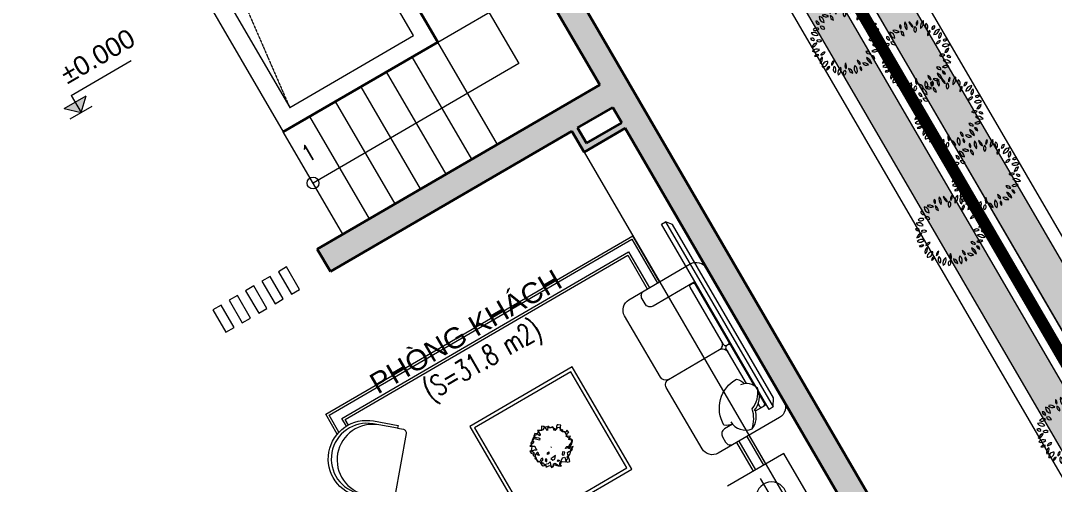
# Model space of a CAD drawing. Header units: millimetres. Extents: x 403824132 to 733479728, y 1974822364 to 2151530530.
# Drawn here: x 568718913 to 568727672, y 2063090121 to 2063094052 of the extents above; entities that cross this region are included whole.
import ezdxf
from ezdxf.enums import TextEntityAlignment as Align

# ---------------------------------------------------------------- set-up
doc = ezdxf.new("R2010")
doc.units = ezdxf.units.MM
for name, pattern in [('CENTER', [3, 1.5, -0.5, 0.5, -0.5]), ('DASHED2', [0.375, 0.25, -0.125]), ('HIDDEN', [0.75, 0.5, -0.25])]:
    doc.linetypes.add(name, pattern=pattern)
for name, color, linetype, lineweight in [('A-DIM', 251, 'Continuous', 15), ('A-HATCH', 251, 'Continuous', 5), ('A-KY HIEU', 34, 'Continuous', 20), ('A-TEXT', 7, 'Continuous', 18), ('A-TUONG', 255, 'Continuous', 35), ('E- CHU THICH', 162, 'Continuous', 13), ('E- RANH GIOI', 1, 'CENTER', 13), ('E- THAY', 9, 'Continuous', 20), ('E-Khuat', 251, 'DASHED2', 13), ('E-Manh', 251, 'Continuous', 13), ('E-NoiThat', 32, 'Continuous', 9), ('i_Cay', 114, 'Continuous', 13), ('i_Hatch', 250, 'Continuous', 13), ('i_ThietBi', 32, 'Continuous', 13), ('LD-KHUAT', 33, 'HIDDEN', 9), ('LD-THAY', 9, 'Continuous', 13)]:
    doc.layers.add(name, color=color, linetype=linetype, lineweight=lineweight)
doc.layers.add('ChiaLo', color=128, linetype='CENTER')
doc.layers.add('loKBT', color=42, linetype='Continuous')
doc.styles.add('A1-arial', font='arial.ttf')
doc.styles.add('AA - Arial - Regular', font='arial.ttf', dxfattribs={"height": 250})
doc.styles.add('Dim roman', font='romans.shx', dxfattribs={"width": 0.7})

# ---------------------------------------------------------------- blocks, each defined once
blk = doc.blocks.new('tv')
at = {"layer": 'i_ThietBi'}
for points in [[(-124298533.7, 101887768.1), (-124300227.4, 101887768.1), (-124300277.4, 101887728.1), (-124298468.4, 101887728.1)], [(-124298468.4, 101887688.1), (-124300277.4, 101887688.1), (-124300277.4, 101887728.1), (-124298468.4, 101887728.1)]]:
    blk.add_lwpolyline(points, close=True, dxfattribs=at)
blk = doc.blocks.new('cotxaytho')
at = {"layer": 'A-KY HIEU'}
h = blk.add_hatch(color=256, dxfattribs=at)
h.paths.add_polyline_path([(200, 188), (0, 188), (0, 0)])
h.paths.add_polyline_path([(0, 188), (-200, 188), (0, 0)])
for p, q in [((-200, 188), (0, 0)), ((-200, 188), (200, 188)), ((0, 312), (0, 0)), ((0, 312), (1100, 312)), ((0, 0), (200, 188)), ((-200, 0), (200, 0))]:
    blk.add_line(p, q, dxfattribs=at)
at = {"color": 6, "style": 'A1-arial'}
blk.add_attdef('-0.050', (35, 402), '', height=250, dxfattribs=at)
blk = doc.blocks.new('sf2')
at = {"layer": 'E-NoiThat'}
for p, q in [((-123893331.8, 101810474), (-123893331.8, 101809924)), ((-123893331.8, 101809924), (-123893881.8, 101809924)), ((-123893628.9, 101809644), (-123893628.9, 101809924)), ((-123893608.9, 101809644), (-123893608.9, 101809924)), ((-123893528.9, 101809644), (-123893528.9, 101809924)), ((-123893508.9, 101809644), (-123893508.9, 101809924)), ((-123895508.9, 101808394), (-123895508.9, 101809394)), ((-123895508.9, 101809394), (-123894508.9, 101809394)), ((-123894508.9, 101809394), (-123894508.9, 101808394)), ((-123895478.9, 101808424), (-123895478.9, 101809364)), ((-123895478.9, 101809364), (-123894538.9, 101809364)), ((-123894538.9, 101809364), (-123894538.9, 101808424)), ((-123895124.1, 101809011.6), (-123895119.2, 101809016.2)), ((-123895119.2, 101809016.2), (-123895106.2, 101809017.3)), ((-123895106.2, 101809017.3), (-123895094.8, 101809018.5)), ((-123895094.8, 101809018.5), (-123895085, 101809028.8)), ((-123895086.6, 101809041.5), (-123895068.7, 101809042.7)), ((-123895085, 101809027.7), (-123895086.6, 101809041.5)), ((-123895085, 101809028.8), (-123895080.1, 101809032.3)), ((-123895080.1, 101809011.6), (-123895085, 101809027.7)), ((-123895080.1, 101809032.3), (-123895063.8, 101809036.9)), ((-123895068.7, 101809042.7), (-123895057.3, 101809021.9)), ((-123895063.8, 101809036.9), (-123895054.1, 101809032.3)), ((-123895057.3, 101809021.9), (-123895041.1, 101809024.2)), ((-123895054.1, 101809032.3), (-123895041.1, 101809048.4)), ((-123895041.1, 101809048.4), (-123895023.1, 101809056.5)), ((-123895041.1, 101809024.2), (-123895032.9, 101809042.7)), ((-123895036.2, 101809048.4), (-123895031.3, 101809058.8)), ((-123895032.9, 101809042.7), (-123895036.2, 101809048.4)), ((-123895031.3, 101809058.8), (-123895018.3, 101809066.9)), ((-123895023.1, 101809056.5), (-123895011.7, 101809056.5)), ((-123895018.3, 101809066.9), (-123895006.9, 101809070.3)), ((-123895014.1, 101809024.4), (-123895016.6, 101809017.1)), ((-123895016.6, 101809017.1), (-123895006.4, 101809013.5)), ((-123894998.8, 101809024.4), (-123895014.1, 101809024.4)), ((-123895011.7, 101809056.5), (-123894992.2, 101809043.8)), ((-123895006.9, 101809070.3), (-123895010.1, 101809048.4)), ((-123895010.1, 101809048.4), (-123895008.5, 101809043.8)), ((-123895008.5, 101809043.8), (-123894993.8, 101809035.8)), ((-123895006.4, 101809013.5), (-123894998.8, 101809024.4)), ((-123894993.8, 101809035.8), (-123894966.2, 101809017.3)), ((-123894992.2, 101809043.8), (-123894982.4, 101809042.7)), ((-123894982.4, 101809042.7), (-123894958, 101809060)), ((-123894966.2, 101809017.3), (-123894946.6, 101809021.9)), ((-123894958, 101809060), (-123894951.5, 101809055.3)), ((-123894953.1, 101809053), (-123894949.9, 101809068)), ((-123894946.6, 101809021.9), (-123894953.1, 101809053)), ((-123894951.5, 101809055.3), (-123894941.8, 101809049.6)), ((-123894949.9, 101809068), (-123894928.7, 101809076.1)), ((-123894941.8, 101809049.6), (-123894930.4, 101809045)), ((-123894930.4, 101809045), (-123894928.7, 101809032.3)), ((-123894928.7, 101809076.1), (-123894923.8, 101809060)), ((-123894928.7, 101809032.3), (-123894928.7, 101809030)), ((-123894928.7, 101809030), (-123894909.2, 101809027.7)), ((-123894923.8, 101809060), (-123894922.2, 101809053)), ((-123894922.2, 101809053), (-123894919, 101809031.1)), ((-123894919, 101809031.1), (-123894907.6, 101808998.9)), ((-123894909.2, 101809027.7), (-123894892.9, 101809020.8)), ((-123894892.9, 101809020.8), (-123894876.6, 101809003.5)), ((-123895166.4, 101808922.8), (-123895163.1, 101808928.6)), ((-123895164.8, 101808934.3), (-123895161.5, 101808943.6)), ((-123895158.3, 101808924), (-123895164.8, 101808934.3)), ((-123895163.1, 101808928.6), (-123895159.9, 101808935.5)), ((-123895161.5, 101808943.6), (-123895143.6, 101808945.9)), ((-123895159.9, 101808935.5), (-123895156.6, 101808940.1)), ((-123895156.6, 101808940.1), (-123895148.5, 101808945.9)), ((-123895148.5, 101808978.1), (-123895142, 101808993.1)), ((-123895143.6, 101808963.1), (-123895148.5, 101808978.1)), ((-123895148.5, 101808958.5), (-123895146.9, 101808960.8)), ((-123895148.5, 101808953.9), (-123895148.5, 101808958.5)), ((-123895148.5, 101808945.9), (-123895148.5, 101808953.9)), ((-123895146.9, 101808977), (-123895127.3, 101808970.1)), ((-123895146.9, 101808960.8), (-123895146.9, 101808977)), ((-123895133.8, 101808952.8), (-123895143.6, 101808963.1)), ((-123895143.6, 101808945.9), (-123895117.6, 101808929.7)), ((-123895142, 101808993.1), (-123895129, 101808997.7)), ((-123895125.7, 101808950.5), (-123895133.8, 101808952.8)), ((-123895129, 101808997.7), (-123895119.2, 101808992)), ((-123895127.3, 101808981.6), (-123895119.2, 101809005.8)), ((-123895127.3, 101808970.1), (-123895127.3, 101808981.6)), ((-123895115.9, 101808944.7), (-123895125.7, 101808950.5)), ((-123895119.2, 101809005.8), (-123895124.1, 101809011.6)), ((-123895119.2, 101808992), (-123895106.2, 101808994.3)), ((-123895117.6, 101808929.7), (-123895115.9, 101808944.7)), ((-123895106.2, 101808994.3), (-123895091.5, 101808998.9)), ((-123895102.6, 101808963.3), (-123895098.1, 101808976.2)), ((-123895092, 101808954.7), (-123895102.6, 101808963.3)), ((-123895098.1, 101808976.2), (-123895096.5, 101808978.4)), ((-123895096.5, 101808978.4), (-123895085.9, 101808960.1)), ((-123895085.9, 101808960.1), (-123895092, 101808954.7)), ((-123895091.5, 101808998.9), (-123895072, 101808993.1)), ((-123895075.2, 101808996.6), (-123895080.1, 101809011.6)), ((-123895072, 101808993.1), (-123895075.2, 101808996.6)), ((-123895047.9, 101808929.9), (-123895061.6, 101808928.9)), ((-123895061.6, 101808928.9), (-123895054, 101808915.9)), ((-123895052.5, 101808973), (-123895044.8, 101808992.4)), ((-123895034.2, 101808975.1), (-123895052.5, 101808973)), ((-123895038.8, 101808915.9), (-123895047.9, 101808929.9)), ((-123895044.8, 101808992.4), (-123895028.1, 101808994.5)), ((-123895006.8, 101808969.7), (-123895034.2, 101808975.1)), ((-123895028.1, 101808994.5), (-123895006.8, 101808969.7)), ((-123894956.7, 101808993.4), (-123894940, 101809002)), ((-123894941.5, 101808973), (-123894956.7, 101808993.4)), ((-123894924.8, 101808985.9), (-123894941.5, 101808973)), ((-123894940, 101809002), (-123894924.8, 101808985.9)), ((-123894907.6, 101808998.9), (-123894892.9, 101808998.9)), ((-123894865.2, 101808975.8), (-123894905.9, 101808962)), ((-123894905.9, 101808962), (-123894897.8, 101808955.1)), ((-123894897.8, 101808955.1), (-123894886.4, 101808952.8)), ((-123894892.9, 101808998.9), (-123894883.1, 101809002.3)), ((-123894886.4, 101808952.8), (-123894871.8, 101808959.7)), ((-123894883.1, 101809002.3), (-123894839.2, 101808980.4)), ((-123894857.1, 101808997.7), (-123894879.9, 101808974.7)), ((-123894879.9, 101808974.7), (-123894865.2, 101808958.5)), ((-123894876.6, 101809003.5), (-123894857.1, 101808997.7)), ((-123894871.8, 101808959.7), (-123894862, 101808965.5)), ((-123894839.2, 101808980.4), (-123894865.2, 101808975.8)), ((-123894865.2, 101808958.5), (-123894850.6, 101808949.3)), ((-123894862, 101808965.5), (-123894837.6, 101808956.2)), ((-123894850.6, 101808949.3), (-123894831.1, 101808941.2)), ((-123894837.6, 101808956.2), (-123894819.7, 101808936.6)), ((-123894831.1, 101808941.2), (-123894824.5, 101808920.5)), ((-123894818, 101808929.7), (-123894826.2, 101808913.6)), ((-123894819.7, 101808936.6), (-123894818, 101808929.7)), ((-123895174.5, 101808849), (-123895164.8, 101808861.7)), ((-123895174.5, 101808829.5), (-123895174.5, 101808849)), ((-123895171.3, 101808904.4), (-123895164.8, 101808914.7)), ((-123895161.5, 101808892.8), (-123895171.3, 101808904.4)), ((-123895169.7, 101808876.7), (-123895158.3, 101808890.5)), ((-123895159.9, 101808866.3), (-123895169.7, 101808876.7)), ((-123895161.5, 101808909), (-123895166.4, 101808922.8)), ((-123895164.8, 101808914.7), (-123895158.3, 101808924)), ((-123895164.8, 101808861.7), (-123895148.5, 101808870.9)), ((-123895163.1, 101808830.6), (-123895151.7, 101808856)), ((-123895158.3, 101808899.8), (-123895161.5, 101808909)), ((-123895150.1, 101808876.7), (-123895161.5, 101808892.8)), ((-123895151.7, 101808856), (-123895159.9, 101808866.3)), ((-123895158.3, 101808890.5), (-123895158.3, 101808899.8)), ((-123895148.5, 101808870.9), (-123895150.1, 101808876.7)), ((-123895124.1, 101808851.4), (-123895140.4, 101808839.8)), ((-123895132.2, 101808895.1), (-123895135.5, 101808890.5)), ((-123895135.5, 101808890.5), (-123895135.5, 101808877.9)), ((-123895135.5, 101808877.9), (-123895127.3, 101808868.6)), ((-123895127.3, 101808900.9), (-123895132.2, 101808895.1)), ((-123895122.8, 101808890.1), (-123895127.3, 101808900.9)), ((-123895127.3, 101808868.6), (-123895120.8, 101808870.9)), ((-123895122.8, 101808890.1), (-123895125.7, 101808885.9)), ((-123895120.8, 101808870.9), (-123895125.7, 101808885.9)), ((-123895119.2, 101808842.1), (-123895124.1, 101808851.4)), ((-123895122.4, 101808830.6), (-123895119.2, 101808842.1)), ((-123895054, 101808915.9), (-123895038.8, 101808915.9)), ((-123895001.7, 101808891.3), (-123895003.1, 101808891.3)), ((-123895001.7, 101808891.3), (-123895001.7, 101808892.7)), ((-123895001.7, 101808891.3), (-123895001.7, 101808890)), ((-123895001.7, 101808891.3), (-123895000.3, 101808891.3)), ((-123894839.2, 101808843.3), (-123894852.2, 101808827.1)), ((-123894816.4, 101808892.8), (-123894849, 101808875.6)), ((-123894849, 101808875.6), (-123894822.9, 101808854.8)), ((-123894826.2, 101808913.6), (-123894844.1, 101808912.4)), ((-123894844.1, 101808912.4), (-123894835.9, 101808904.4)), ((-123894839.2, 101808889.4), (-123894840.8, 101808868.6)), ((-123894840.8, 101808868.6), (-123894837.6, 101808838.7)), ((-123894834.3, 101808905.5), (-123894839.2, 101808889.4)), ((-123894831.1, 101808839.8), (-123894839.2, 101808843.3)), ((-123894835.9, 101808904.4), (-123894816.4, 101808892.8)), ((-123894824.5, 101808920.5), (-123894834.3, 101808905.5)), ((-123894822.9, 101808854.8), (-123894813.1, 101808859.4)), ((-123894813.1, 101808859.4), (-123894814.8, 101808841)), ((-123894814.8, 101808841), (-123894814.8, 101808834.1)), ((-123895146.9, 101808839.8), (-123895174.5, 101808829.5)), ((-123895153.4, 101808819.1), (-123895163.1, 101808830.6)), ((-123895155, 101808791.4), (-123895143.6, 101808800.6)), ((-123895119.2, 101808784.5), (-123895155, 101808791.4)), ((-123895140.4, 101808802.9), (-123895153.4, 101808819.1)), ((-123895140.4, 101808839.8), (-123895146.9, 101808839.8)), ((-123895143.6, 101808800.6), (-123895127.3, 101808809.9)), ((-123895137.1, 101808786.8), (-123895140.4, 101808802.9)), ((-123895133.8, 101808775.3), (-123895137.1, 101808786.8)), ((-123895101.3, 101808759.1), (-123895133.8, 101808775.3)), ((-123895127.3, 101808809.9), (-123895117.6, 101808815.6)), ((-123895117.6, 101808815.6), (-123895122.4, 101808830.6)), ((-123895106.2, 101808776.4), (-123895119.2, 101808784.5)), ((-123895114.3, 101808761.5), (-123895106.2, 101808776.4)), ((-123895096.4, 101808746.5), (-123895114.3, 101808761.5)), ((-123895093.1, 101808748.8), (-123895101.3, 101808759.1)), ((-123895085, 101808756.8), (-123895096.4, 101808746.5)), ((-123895083.4, 101808766.1), (-123895085, 101808756.8)), ((-123895057.3, 101808790.3), (-123895083.4, 101808766.1)), ((-123895081.7, 101808737.3), (-123895072, 101808756.8)), ((-123895072, 101808756.8), (-123895054.1, 101808769.5)), ((-123895047.6, 101808779.9), (-123895057.3, 101808790.3)), ((-123895054.1, 101808769.5), (-123895047.6, 101808779.9)), ((-123895036.2, 101808760.3), (-123895045.9, 101808745.3)), ((-123895029.7, 101808753.4), (-123895036.2, 101808760.3)), ((-123894959.7, 101808754.5), (-123894966.2, 101808711.9)), ((-123894936.9, 101808723.4), (-123894959.7, 101808754.5)), ((-123894902.7, 101808785.7), (-123894910.8, 101808779.9)), ((-123894910.8, 101808779.9), (-123894907.6, 101808769.5)), ((-123894899.4, 101808775.3), (-123894910.8, 101808753.4)), ((-123894907.6, 101808769.5), (-123894905.9, 101808749.9)), ((-123894886.4, 101808782.2), (-123894902.7, 101808785.7)), ((-123894891.3, 101808781), (-123894899.4, 101808775.3)), ((-123894878.3, 101808775.3), (-123894891.3, 101808781)), ((-123894876.6, 101808761.5), (-123894886.4, 101808782.2)), ((-123894858.7, 101808782.2), (-123894878.3, 101808775.3)), ((-123894865.2, 101808752.2), (-123894876.6, 101808761.5)), ((-123894857.1, 101808758), (-123894865.2, 101808752.2)), ((-123894844.1, 101808815.6), (-123894863.6, 101808808.7)), ((-123894863.6, 101808808.7), (-123894850.6, 101808784.5)), ((-123894855.5, 101808828.3), (-123894860.4, 101808815.6)), ((-123894860.4, 101808815.6), (-123894855.5, 101808805.3)), ((-123894855.5, 101808805.3), (-123894858.7, 101808782.2)), ((-123894839.2, 101808770.7), (-123894857.1, 101808758)), ((-123894837.6, 101808838.7), (-123894855.5, 101808828.3)), ((-123894852.2, 101808827.1), (-123894844.1, 101808815.6)), ((-123894850.6, 101808784.5), (-123894839.2, 101808770.7)), ((-123894814.8, 101808834.1), (-123894831.1, 101808839.8)), ((-123895086.6, 101808743), (-123895093.1, 101808748.8)), ((-123895083.4, 101808738.4), (-123895086.6, 101808743)), ((-123895065.5, 101808737.3), (-123895083.4, 101808738.4)), ((-123895063.8, 101808723.4), (-123895081.7, 101808737.3)), ((-123895054.1, 101808740.7), (-123895065.5, 101808737.3)), ((-123895047.6, 101808734.9), (-123895063.8, 101808723.4)), ((-123895034.5, 101808724.6), (-123895054.1, 101808740.7)), ((-123895045.9, 101808745.3), (-123895047.6, 101808734.9)), ((-123895019.9, 101808717.7), (-123895034.5, 101808724.6)), ((-123895032.9, 101808711.9), (-123895029.7, 101808753.4)), ((-123895024.8, 101808716.5), (-123895032.9, 101808711.9)), ((-123895006.9, 101808725.7), (-123895024.8, 101808716.5)), ((-123895003.6, 101808729.2), (-123895019.9, 101808717.7)), ((-123894997.1, 101808721.1), (-123895006.9, 101808725.7)), ((-123894989, 101808731.5), (-123895003.6, 101808729.2)), ((-123894990.6, 101808707.3), (-123894997.1, 101808721.1)), ((-123894984.1, 101808696.9), (-123894990.6, 101808707.3)), ((-123894974.3, 101808718.8), (-123894989, 101808731.5)), ((-123894974.3, 101808705), (-123894984.1, 101808696.9)), ((-123894951.5, 101808723.4), (-123894974.3, 101808718.8)), ((-123894966.2, 101808711.9), (-123894974.3, 101808705)), ((-123894941.8, 101808738.4), (-123894951.5, 101808723.4)), ((-123894933.6, 101808743), (-123894941.8, 101808738.4)), ((-123894930.4, 101808745.3), (-123894936.9, 101808723.4)), ((-123894932, 101808743), (-123894933.6, 101808743)), ((-123894912.4, 101808747.6), (-123894932, 101808743)), ((-123894922.2, 101808747.6), (-123894930.4, 101808745.3)), ((-123894905.9, 101808749.9), (-123894922.2, 101808747.6)), ((-123894910.8, 101808753.4), (-123894912.4, 101808747.6)), ((-123894538.9, 101808424), (-123895478.9, 101808424)), ((-123894508.9, 101808394), (-123895508.9, 101808394)), ((-123893628.9, 101807814), (-123893628.9, 101808144)), ((-123893608.9, 101807794), (-123893608.9, 101808144)), ((-123893528.9, 101807714), (-123893528.9, 101808144)), ((-123893508.9, 101808144), (-123893508.9, 101807694)), ((-123893508.9, 101807694), (-123893508.9, 101808144)), ((-123896508.9, 101807887.5), (-123896508.9, 101807694)), ((-123896488.9, 101807881), (-123896488.9, 101807714)), ((-123896408.9, 101807868.4), (-123896408.9, 101807794)), ((-123896408.9, 101807794), (-123893608.9, 101807794)), ((-123896388.9, 101807868.3), (-123896388.9, 101807814)), ((-123896388.9, 101807814), (-123893628.9, 101807814)), ((-123896488.9, 101807714), (-123893528.9, 101807714)), ((-123896508.9, 101807694), (-123893508.9, 101807694))]:
    blk.add_line(p, q, dxfattribs=at)
for points in [[(-123893606.8, 101810375.1), (-123893606.8, 101810009.1)], [(-123893357.1, 101809494), (-123893258.9, 101809494), (-123893258.9, 101809388.8)], [(-123893858.9, 101808894), (-123893358.9, 101808894)]]:
    blk.add_lwpolyline(points, dxfattribs=at)
for points in [[(-123893808.9, 101809644, 0.414214), (-123893908.9, 101809544), (-123893908.9, 101808944, 0.414214), (-123893858.9, 101808894, 0.404778), (-123893908.9, 101808844), (-123893908.9, 101808244, 0.414214), (-123893808.9, 101808144), (-123893208.9, 101808144, 0.414214), (-123893108.9, 101808244), (-123893108.9, 101809544, 0.414214), (-123893208.9, 101809644)], [(-123893258.9, 101808314), (-123893258.9, 101808874, 0.414214), (-123893278.9, 101808894), (-123893288.9, 101808894, 0.414214), (-123893308.9, 101808874), (-123893308.9, 101808314, 0.414214), (-123893288.9, 101808294), (-123893278.9, 101808294, 0.414214)], [(-123896432.9, 101808557.8), (-123896449.1, 101808576.8), (-123896609.1, 101808440.8, 1), (-123896188.1, 101807945.6), (-123896028.1, 101808081.6), (-123896044.3, 101808100.6), (-123896006.2, 101808133, 0.414214), (-123896002.8, 101808175.3), (-123896352.5, 101808586.7, 0.414214), (-123896394.8, 101808590.2)]]:
    blk.add_lwpolyline(points, format="xyb", close=True, dxfattribs=at)
for points in [[(-123893581.4, 101809494), (-123893658.9, 101809494, -0.414214), (-123893708.9, 101809544), (-123893708.9, 101809594, -0.414214), (-123893658.9, 101809644)], [(-123893584.4, 101809468.9, -0.356772), (-123893458.4, 101809612.2, -0.249542), (-123893354.5, 101809482.4, 9.61688)], [(-123893458.4, 101809612.2, -0.14773), (-123893372.5, 101809466, -0.213343), (-123893246.4, 101809337.1, -0.178662)], [(-123893581.4, 101809494.1, 0.165541), (-123893647.4, 101809463.2, 0.425989), (-123893361, 101809182.4, 0.121523), (-123893321.5, 101809249, -7.115464)], [(-123893365.6, 101809486.2, -0.306663), (-123893246.4, 101809337.1, -0.30633), (-123893355.3, 101809239.7, 0.872847)], [(-123893308.9, 101809455.8), (-123893308.9, 101809474, -0.414214), (-123893288.9, 101809494), (-123893278.9, 101809494, -0.414214), (-123893258.9, 101809474)], [(-123893258.9, 101809474), (-123893258.9, 101809388.8, -0.414214)], [(-123893258.9, 101809305.6), (-123893258.9, 101808294), (-123893658.9, 101808294, 0.414214), (-123893708.9, 101808244), (-123893708.9, 101808194, 0.414214), (-123893658.9, 101808144)], [(-123893258.9, 101809305.6), (-123893258.9, 101808294), (-123893658.9, 101808294, 0.414214), (-123893708.9, 101808244), (-123893708.9, 101808194, 0.414214), (-123893658.9, 101808144)], [(-123893258.9, 101809305.6), (-123893258.9, 101808914, -0.414214), (-123893278.9, 101808894), (-123893288.9, 101808894, -0.414214), (-123893308.9, 101808914), (-123893308.9, 101809255.3, -0.414214)], [(-123893358.9, 101808894, 0.414214), (-123893308.9, 101808944, -1)], [(-123893358.9, 101808894, -0.414214), (-123893308.9, 101808844, 1)], [(-123896166.2, 101807997), (-123896204.3, 101807964.6, -1), (-123896592.9, 101808421.8), (-123896554.8, 101808454.2)], [(-123896044.3, 101808100.6), (-123896166.2, 101807997, -1), (-123896554.8, 101808454.2)]]:
    blk.add_lwpolyline(points, format="xyb", dxfattribs=at)
blk.add_circle((-123893606.8, 101810192.1), 128.3, dxfattribs=at)
blk = doc.blocks.new('TANG 1 BT1')
at = {"layer": 'A-HATCH'}
h = blk.add_hatch(color=256, dxfattribs=at)
h.dxf.hatch_style = 1
h.paths.add_polyline_path([(7158834.4, 839216.9), (7158834.4, 837891.9), (7159054.4, 837891.9), (7159054.4, 839436.9), (7153914.4, 839436.9), (7153914.4, 839216.9)])
h.paths.add_polyline_path([(7150554.4, 839436.9), (7150554.3, 838368.7), (7150774.3, 838368.7), (7150774.4, 839216.9), (7151514.4, 839216.9), (7151514.4, 839436.9)])
h.paths.add_polyline_path([(7150774.3, 836568.7), (7150554.3, 836568.7), (7150554.4, 835616.9), (7151104.3, 835616.9), (7151104.3, 835319.5), (7151324.3, 835319.5), (7151324.3, 835616.9), (7152824.3, 835616.9), (7152824.3, 833426.9), (7152714.3, 833426.9), (7152714.3, 833316.9), (7152934.3, 833316.9), (7152934.3, 835726.9), (7150774.4, 835726.9)])
h.paths.add_polyline_path([(7151324.3, 834519.5), (7151104.3, 834519.5), (7151104.3, 832826.9), (7151324.3, 832826.9), (7151324.3, 833316.9), (7151914.3, 833316.9), (7151914.3, 833426.9), (7151324.3, 833426.9)])
h.paths.add_polyline_path([(7158834.4, 835616.9), (7158834.4, 834616.9), (7159054.4, 834616.9), (7159054.4, 835946.9), (7159054.4, 837091.9), (7158834.4, 837091.9), (7158834.4, 836041.9), (7158234.4, 836041.9), (7158234.4, 835726.9), (7156074.4, 835726.9), (7156074.4, 835616.9)])
h.paths.add_polyline_path([(7158834.4, 835726.9), (7158289.4, 835726.9), (7158289.4, 835986.9), (7158834.4, 835986.9)], flags=16)
h.paths.add_polyline_path([(7158434.4, 831596.9), (7158434.4, 831391.9), (7158834.4, 831391.9), (7158834.4, 827616.9), (7158354.3, 827616.9), (7158354.3, 827396.9), (7159054.4, 827396.9), (7159054.4, 832816.9), (7158834.4, 832816.9), (7158834.4, 831816.9), (7156074.4, 831816.9), (7156074.4, 831596.9)])
h.paths.add_polyline_path([(7158834.4, 831596.9), (7158834.4, 831446.9), (7158489.4, 831446.9), (7158489.4, 831596.9)], flags=16)
h.paths.add_polyline_path([(7152934.3, 831706.9), (7152934.3, 831816.9), (7151324.3, 831816.9), (7151324.3, 831926.9), (7151104.3, 831926.9), (7151104.3, 831816.9), (7150554.4, 831816.9), (7150554.4, 830866.9), (7150774.4, 830866.9), (7150774.4, 831706.9)])
h.paths.add_polyline_path([(7150554.4, 828526.9), (7150774.4, 828526.9), (7150774.4, 830066.9), (7150554.4, 830066.9)])
h.paths.add_polyline_path([(7151704.4, 827396.9), (7152404.2, 827396.9), (7152404.2, 827616.9), (7150774.4, 827616.9), (7150774.4, 827726.9), (7150554.4, 827726.9), (7150554.4, 827616.9), (7150554.4, 827396.9), (7151404.4, 827396.9), (7151404.4, 827396.9)])
h.paths.add_polyline_path([(7154604.6, 827616.9), (7154604.6, 827396.9), (7155304.4, 827396.9), (7155304.4, 827396.9), (7155604.4, 827396.9), (7156654.4, 827396.9), (7156654.4, 827616.9)])
h.paths.add_polyline_path([(7150304.3, 831816.9), (7150304.3, 831196.9), (7150554.3, 831196.9), (7150554.3, 831306.9), (7150414.3, 831306.9), (7150414.3, 831706.9), (7150554.3, 831706.9), (7150554.3, 831816.9)])
h.paths.add_polyline_path([(7150304.3, 836228.5), (7150304.3, 835616.9), (7150554.3, 835616.9), (7150554.3, 835726.9), (7150414.3, 835726.9), (7150414.3, 836118.5), (7150554.4, 836118.5), (7150554.4, 836228.5)])
at = {"layer": 'A-TUONG'}
for p, q in [((7157834.4, 833717.9), (7157834.4, 832816.9)), ((7157834.4, 832816.9), (7156324.4, 832816.9)), ((7158834.4, 831816.9), (7158834.4, 832816.9)), ((7159054.4, 827396.9), (7159054.4, 832816.9)), ((7158834.4, 831816.9), (7156074.4, 831816.9)), ((7156074.4, 831816.9), (7156074.4, 831596.9)), ((7156074.4, 831596.9), (7158434.4, 831596.9)), ((7158434.4, 831596.9), (7158434.4, 831391.9)), ((7158489.4, 831596.9), (7158834.4, 831596.9)), ((7158489.4, 831596.9), (7158489.4, 831446.9)), ((7158489.4, 831596.9), (7158834.4, 831596.9)), ((7158834.4, 831446.9), (7158834.4, 831596.9)), ((7158489.4, 831446.9), (7158834.4, 831446.9)), ((7158434.4, 831391.9), (7158834.4, 831391.9)), ((7158834.4, 827616.9), (7158834.4, 831391.9))]:
    blk.add_line(p, q, dxfattribs=at)
at = {"layer": 'E- CHU THICH'}
blk.add_lwpolyline([(7158334.4, 833601.9), (7158334.4, 832316.9), (7156324.4, 832316.9)], dxfattribs=at)
blk.add_circle((7156324.4, 832316.9), 50, dxfattribs=at)
at = {"layer": 'E- THAY'}
for p, q in [((7156324.4, 831816.9), (7156324.4, 832816.9)), ((7156584.4, 831816.9), (7156584.4, 832816.9)), ((7156834.4, 831816.9), (7156834.4, 832816.9)), ((7157084.4, 831816.9), (7157084.4, 832816.9)), ((7157334.4, 831816.9), (7157334.4, 832816.9)), ((7157584.4, 831816.9), (7157584.4, 832816.9)), ((7157834.4, 832816.9), (7158834.4, 832816.9)), ((7157834.4, 831816.9), (7157834.4, 832816.9))]:
    blk.add_line(p, q, dxfattribs=at)
for points in [[(7156324.4, 832816.9), (7157834.4, 832816.9), (7157834.4, 834616.9), (7156324.4, 834616.9)], [(7156474.4, 832966.9), (7157684.4, 832966.9), (7157684.4, 834466.9), (7156474.4, 834466.9)]]:
    blk.add_lwpolyline(points, close=True, dxfattribs=at)
at = {"layer": 'E-Khuat', "ltscale": 2}
blk.add_lwpolyline([(7157684.4, 834466.9), (7156637.7, 834352.3), (7156474.4, 832966.9)], dxfattribs=at)
at = {"layer": 'i_ThietBi', "ltscale": 0.5}
for points in [[(7155054.4, 831816.9), (7155054.4, 831596.9), (7155134.4, 831596.9), (7155134.4, 831816.9)], [(7155214.4, 831816.9), (7155214.4, 831596.9), (7155294.4, 831596.9), (7155294.4, 831816.9)], [(7155374.4, 831816.9), (7155374.4, 831596.9), (7155454.4, 831596.9), (7155454.4, 831816.9)], [(7155534.4, 831816.9), (7155534.4, 831596.9), (7155614.4, 831596.9), (7155614.4, 831816.9)], [(7155694.4, 831816.9), (7155694.4, 831596.9), (7155774.4, 831596.9), (7155774.4, 831816.9)]]:
    blk.add_lwpolyline(points, close=True, dxfattribs=at)
at = {"layer": 'i_ThietBi'}
blk.add_lwpolyline([(7158834.4, 831391.9), (7158434.4, 831391.9), (7158434.3, 827616.9), (7158834.3, 827616.9)], close=True, dxfattribs=at)
at = {"layer": 'A-KY HIEU'}
ref = blk.add_blockref('cotxaytho', (7154931.4, 833817.4), dxfattribs=dict(at, xscale=0.5333333333255724, yscale=0.5333333333255724, zscale=0.5333333333255724))
ref.add_attrib('-0.050', '%%p0.000', dxfattribs={"layer": 'A-TEXT', "color": 6, "height": 160, "style": 'A1-arial'}).set_placement((7154950, 834031.6), align=Align.BOTTOM_LEFT)
at = {"layer": 'E- THAY', "xscale": -1, "rotation": 180}
blk.add_blockref('sf2', (131051943.3, 102638267.9), dxfattribs=at)
at = {"layer": 'LD-KHUAT', "rotation": 270}
blk.add_blockref('tv', (-94728996.2, -123469741), dxfattribs=at)
at = {"layer": 'A-TEXT', "style": 'Dim roman', "width": 0.7}
for s, height, p in [('1', 140, (7156419.5, 832556.9)), ('(S=31.8 m2)', 175, (7156807.5, 830311.4))]:
    blk.add_text(s, height=height, dxfattribs=at).set_placement(p, align=Align.MIDDLE_CENTER)
at = {"layer": 'A-TEXT', "style": 'AA - Arial - Regular'}
blk.add_text('PHÒNG KHÁCH', height=175, dxfattribs=at).set_placement((7156807.5, 830584.7), align=Align.MIDDLE_CENTER)
blk = doc.blocks.new('mb-cay40')
at = {"color": 0, "linetype": 'ByBlock'}
for centre, radius, start, end in [((-427, 694), 54.1, 146.8151, 244.0193), ((-496, 675), 54.1, 326.8151, 64.0193), ((-300, 710), 100, 149.4737, 231.7586), ((-448, 683), 100, 329.4737, 51.7586), ((-231, 779), 98.1, 192.306, 259.6849), ((-344, 662), 98.1, 12.306, 79.6849), ((-136, 737), 62.9, 125.4093, 202.7101), ((-231, 764), 62.9, 305.4093, 22.7101), ((16, 684), 137, 133.8117, 194.3077), ((-211, 749), 137, 313.8117, 14.3077), ((113, 711), 137, 163.4642, 212.7906), ((-134, 676), 137, 343.4642, 32.7906), ((-542, 597), 98.1, 183.3189, 263.1904), ((-651, 494), 98.1, 3.3189, 83.1904), ((-554, 556), 69.9, 25.4537, 116.6852), ((-522, 648), 69.9, 205.4537, 296.6852), ((-390, 597), 66.9, 168.8066, 257.6391), ((-470, 545), 66.9, 348.8066, 77.6391), ((-148, 638), 79.7, 145.5248, 220.8327), ((-273, 631), 79.7, 325.5248, 40.8327), ((49, 562), 68.8, 103.8914, 198.9039), ((-33, 607), 68.8, 283.8914, 18.9039), ((138, 616), 80.6, 104.1004, 168.465), ((40, 710), 80.6, 284.1004, 348.465), ((230, 506), 141, 100.3005, 160.4476), ((72, 692), 141, 280.3005, 340.4476), ((260, 521), 76.9, 122.5817, 207.18), ((150, 551), 76.9, 302.5817, 27.18), ((-680, 301), 102, 69.7201, 135.6489), ((-718, 468), 102, 249.7201, 315.6489), ((-654, 503), 44.2, 163.4933, 274.4697), ((-693, 471), 44.2, 343.4933, 94.4697), ((-620, 357), 75.8, 22.5723, 98.3335), ((-561, 461), 75.8, 202.5723, 278.3335), ((213, 369), 79.6, 86.0282, 161.3698), ((143, 474), 79.6, 266.0282, 341.3698), ((320, 284), 110, 64.7353, 140.5781), ((282, 453), 110, 244.7353, 320.5781), ((300, 426), 53.5, 59.9815, 155.6676), ((278, 494), 53.5, 239.9815, 335.6676), ((-767, 152), 75.6, 44.2576, 108.5927), ((-736, 277), 75.6, 224.2576, 288.5927), ((-743, 226), 96, 30.9482, 110.5784), ((-695, 365), 96, 210.9482, 290.5784), ((-638, 119), 83.9, 60.5095, 129.292), ((-649, 257), 83.9, 240.5095, 309.292), ((243, 141), 78, 58.8748, 131.2135), ((232, 267), 78, 238.8748, 311.2135), ((359, 242), 79.1, 90.2529, 173.5221), ((280, 330), 79.1, 270.2529, 353.5221), ((344, 142), 53.6, 28.1981, 112.1918), ((371, 217), 53.6, 208.1981, 292.1918), ((-787, 176), 111, 280.8762, 345.4479), ((-659, 40), 111, 100.8762, 165.4479), ((-690, -39), 87.4, 54.9745, 151.3792), ((-716, 74), 87.4, 234.9745, 331.3792), ((159, -75), 77.3, 28.8072, 103.9199), ((208, 37), 77.3, 208.8072, 283.9199), ((314, -59), 90.4, 71.3712, 141.7535), ((272, 83), 90.4, 251.3712, 321.7535), ((293, 25), 97.6, 29.1952, 106.7189), ((350, 166), 97.6, 209.1952, 286.7189), ((-675, -123), 70, 71.8192, 140.0818), ((-707, -12), 70, 251.8192, 320.0818), ((-557, -163), 78, 113.4753, 203.456), ((-660, -123), 78, 293.4753, 23.456), ((-617, 21), 75, 267.1724, 337.2365), ((-551, -83), 75, 87.1724, 157.2365), ((-605, -147), 107, 271.6328, 352.0268), ((-496, -269), 107, 91.6328, 172.0268), ((-342, -221), 95.9, 122.8873, 186.7253), ((-489, -152), 95.9, 302.8873, 6.7253), ((-19, -211), 70.3, 353.65, 74.6514), ((70, -151), 70.3, 173.65, 254.6514), ((133, -213), 116, 6.5487, 76.8911), ((275, -87), 116, 186.5487, 256.8911), ((243, -118), 50.7, 359.2557, 87.6287), ((296, -68), 50.7, 179.2557, 267.6287), ((-473, -294), 49.3, 76.5419, 193.4774), ((-509, -257), 49.3, 256.5419, 13.4774), ((-314, -281), 91.1, 159.117, 230.3606), ((-457, -318), 91.1, 339.117, 50.3606), ((-220, -348), 109, 122.117, 201.7275), ((-379, -297), 109, 302.117, 21.7275), ((-170, -364), 62.5, 129.7475, 206.0709), ((-267, -343), 62.5, 309.7475, 26.0709), ((-133, -236), 75.4, 148.7877, 221.5977), ((-253, -247), 75.4, 328.7877, 41.5977), ((-160, -372), 84.6, 5.3196, 80.419), ((-61, -281), 84.6, 185.3196, 260.419), ((100, -278), 148, 165.2071, 218.3217), ((-159, -332), 148, 345.2071, 38.3217), ((110, -276), 64.3, 156.7754, 231.288), ((11, -301), 64.3, 336.7754, 51.288), ((113, -290), 96.7, 38.6962, 106.2415), ((162, -137), 96.7, 218.6962, 286.2415)]:
    blk.add_arc(centre, radius, start, end, dxfattribs=at)
blk = doc.blocks.new('mb-cay34')
for p, q in [((117.7, 535.9), (49.4, 859)), ((136.7, 687.9), (95, 855.2)), ((148.1, 528.3), (174.7, 874.2)), ((246.9, 722.1), (307.7, 851.4)), ((-456.3, 782.7), (-468.4, 774.6)), ((-468.4, 746.2), (-468.4, 774.6)), ((-456.3, 782.7), (-452.2, 778.7)), ((-452.2, 778.7), (-448.2, 778.7)), ((-448.2, 778.7), (-448.2, 774.6)), ((-448.2, 774.6), (-444.1, 774.6)), ((-444.1, 774.6), (-440, 770.6)), ((-440, 770.6), (-436, 770.6)), ((-436, 770.6), (-436, 766.5)), ((-436, 766.5), (-431.9, 762.5)), ((-140.5, 547.3), (-262.1, 817.2)), ((-246.9, 741.1), (-76, 813.4)), ((68.4, 269.9), (-144.3, 813.4)), ((-106.4, 585.3), (-102.6, 817.2)), ((-76, 813.4), (254.5, 836.2)), ((170.9, 395.3), (379.8, 802)), ((254.5, 836.2), (357, 760.1)), ((357, 760.1), (410.2, 786.7)), ((372.2, 547.3), (467.2, 775.3)), ((410.2, 786.7), (626.7, 619.5)), ((-472.5, 721.9), (-472.5, 746.2)), ((-472.5, 746.2), (-468.4, 746.2)), ((-468.4, 721.9), (-472.5, 721.9)), ((-468.4, 697.5), (-468.4, 721.9)), ((-460.3, 697.5), (-468.4, 697.5)), ((-460.3, 693.5), (-460.3, 697.5)), ((-448.2, 693.5), (-460.3, 693.5)), ((-448.2, 697.5), (-448.2, 693.5)), ((-440, 697.5), (-448.2, 697.5)), ((-436, 709.7), (-440, 701.6)), ((-440, 701.6), (-440, 697.5)), ((-431.9, 717.8), (-436, 709.7)), ((-431.9, 762.5), (-427.9, 762.5)), ((-427.9, 746.2), (-431.9, 742.2)), ((-431.9, 742.2), (-431.9, 717.8)), ((-427.9, 762.5), (-427.9, 746.2)), ((-414, 691.7), (-246.9, 741.1)), ((-406.4, 642.3), (-414, 691.7)), ((-349.1, 697.8), (-363.7, 683.2)), ((-310.2, 697.8), (-349.1, 697.8)), ((-300.4, 688.1), (-310.2, 678.3)), ((-305.3, 702.7), (-300.4, 702.7)), ((-300.4, 702.7), (-300.4, 688.1)), ((201.3, 471.3), (136.7, 687.9)), ((246.9, 524.5), (246.9, 722.1)), ((292.5, 323.1), (584.9, 703.1)), ((459.6, 646.1), (539.4, 710.7)), ((-536.1, 655.6), (-536.1, 651.5)), ((-528, 655.6), (-536.1, 655.6)), ((-503.7, 651.5), (-536.1, 651.5)), ((-535.6, 528.3), (-486.2, 638.5)), ((-515.8, 680), (-528, 667.8)), ((-528, 667.8), (-528, 655.6)), ((-483.4, 680), (-515.8, 680)), ((-503.7, 655.6), (-503.7, 651.5)), ((-491.5, 655.6), (-503.7, 655.6)), ((-487.5, 659.7), (-491.5, 659.7)), ((-491.5, 659.7), (-491.5, 655.6)), ((-483.4, 663.7), (-487.5, 663.7)), ((-487.5, 663.7), (-487.5, 659.7)), ((-486.2, 638.5), (-433, 611.9)), ((-475.3, 671.8), (-483.4, 663.7)), ((-479.3, 684), (-475.3, 684)), ((-475.3, 684), (-475.3, 671.8)), ((-433, 611.9), (-406.4, 642.3)), ((-376, 577.7), (-395, 672.7)), ((-373.4, 668.6), (-373.4, 663.7)), ((-363.7, 668.6), (-373.4, 668.6)), ((-334.5, 663.7), (-373.4, 663.7)), ((-363.7, 683.2), (-363.7, 668.6)), ((-334.5, 668.6), (-334.5, 663.7)), ((-319.9, 668.6), (-334.5, 668.6)), ((-319.9, 673.5), (-319.9, 668.6)), ((-315, 673.5), (-319.9, 673.5)), ((-315, 678.3), (-315, 673.5)), ((-310.2, 678.3), (-315, 678.3)), ((269.7, 410.5), (566, 627.1)), ((395, 596.7), (459.6, 646.1)), ((626.7, 619.5), (607.7, 573.9)), ((649.8, 615.8), (649.8, 640.2)), ((649.8, 640.2), (653.8, 640.2)), ((653.8, 615.8), (649.8, 615.8)), ((666, 676.7), (653.8, 668.6)), ((653.8, 640.2), (653.8, 668.6)), ((653.8, 591.5), (653.8, 615.8)), ((666, 676.7), (670, 672.6)), ((670, 672.6), (674.1, 672.6)), ((674.1, 672.6), (674.1, 668.6)), ((674.1, 668.6), (678.2, 668.6)), ((678.2, 668.6), (682.2, 664.5)), ((682.2, 664.5), (686.3, 664.5)), ((686.3, 664.5), (686.3, 660.5)), ((686.3, 660.5), (690.3, 656.4)), ((690.3, 611.8), (686.3, 603.6)), ((690.3, 656.4), (694.4, 656.4)), ((694.4, 640.2), (690.3, 636.1)), ((690.3, 636.1), (690.3, 611.8)), ((694.4, 656.4), (694.4, 640.2)), ((-368.4, 319.3), (-588.7, 589.1)), ((-284.9, 380.1), (-376, 577.7)), ((-83.6, 475.1), (-140.5, 547.3)), ((-53.2, 334.5), (-106.4, 585.3)), ((155.7, 467.5), (117.7, 535.9)), ((315.3, 444.7), (372.2, 547.3)), ((607.7, 573.9), (638.1, 532.1)), ((638.1, 532.1), (714.1, 543.5)), ((661.9, 591.5), (653.8, 591.5)), ((661.9, 587.4), (661.9, 591.5)), ((674.1, 587.4), (661.9, 587.4)), ((682.2, 591.5), (674.1, 591.5)), ((674.1, 591.5), (674.1, 587.4)), ((686.3, 603.6), (682.2, 595.5)), ((682.2, 595.5), (682.2, 591.5)), ((698.4, 567.5), (688.6, 567.5)), ((688.6, 567.5), (688.6, 562.7)), ((727.6, 562.7), (688.6, 562.7)), ((713, 596.7), (698.4, 582.1)), ((698.4, 582.1), (698.4, 567.5)), ((751.9, 596.7), (713, 596.7)), ((714.1, 543.5), (744.5, 471.3)), ((742.2, 567.5), (727.6, 567.5)), ((727.6, 567.5), (727.6, 562.7)), ((747, 572.4), (742.2, 572.4)), ((742.2, 572.4), (742.2, 567.5)), ((751.9, 577.3), (747, 577.3)), ((747, 577.3), (747, 572.4)), ((761.6, 587), (751.9, 577.3)), ((756.8, 601.6), (761.6, 601.6)), ((761.6, 601.6), (761.6, 587)), ((-657.1, 429.5), (-535.6, 528.3)), ((159.5, 372.5), (148.1, 528.3)), ((151.9, 190), (292.5, 463.7)), ((645, 444.1), (645, 473.4)), ((645, 473.4), (649.8, 473.4)), ((664.4, 517.2), (649.8, 507.4)), ((649.8, 473.4), (649.8, 507.4)), ((664.4, 517.2), (669.3, 512.3)), ((669.3, 512.3), (674.2, 512.3)), ((674.2, 512.3), (674.2, 507.4)), ((674.2, 507.4), (679, 507.4)), ((679, 507.4), (683.9, 502.6)), ((683.9, 502.6), (688.8, 502.6)), ((688.8, 502.6), (688.8, 497.7)), ((688.8, 497.7), (693.6, 492.8)), ((693.6, 492.8), (698.5, 492.8)), ((698.5, 473.4), (693.6, 468.5)), ((693.6, 468.5), (693.6, 439.3)), ((698.5, 492.8), (698.5, 473.4)), ((744.5, 471.3), (839.4, 326.9)), ((-729.3, 288.9), (-657.1, 429.5)), ((-114, 376.3), (-136.7, 433.3)), ((121.5, 231.8), (170.9, 395.3)), ((132.9, 250.8), (269.7, 410.5)), ((649.8, 444.1), (645, 444.1)), ((649.8, 414.9), (649.8, 444.1)), ((659.6, 414.9), (649.8, 414.9)), ((659.6, 410.1), (659.6, 414.9)), ((674.2, 410.1), (659.6, 410.1)), ((683.9, 414.9), (674.2, 414.9)), ((674.2, 414.9), (674.2, 410.1)), ((688.8, 429.5), (683.9, 419.8)), ((683.9, 419.8), (683.9, 414.9)), ((693.6, 439.3), (688.8, 429.5)), ((-622.9, 258.4), (-759.7, 319.3)), ((-478.6, 190), (-729.3, 376.3)), ((-239.3, 220.4), (-368.4, 319.3)), ((-208.9, 140.6), (-284.9, 380.1)), ((-53.2, 323.1), (-114, 376.3)), ((15.2, 216.6), (-53.2, 334.5)), ((60.8, 262.2), (76, 345.9)), ((167.1, 224.2), (292.5, 323.1)), ((528, 178.6), (828, 368.7)), ((839.4, 326.9), (869.8, 304.1)), ((858.4, 307.9), (843.2, 273.7)), ((-634.3, 178.6), (-771.1, 262.2)), ((-714.1, 258.4), (-729.3, 288.9)), ((-725.5, 224.2), (-714.1, 258.4)), ((-562.2, 239.4), (-622.9, 258.4)), ((0, 57), (121.5, 231.8)), ((45.6, 212.8), (60.8, 262.2)), ((843.2, 273.7), (888.8, 228)), ((-767.3, 209), (-725.5, 224.2)), ((-763.5, 140.6), (-767.3, 209)), ((-341.9, 79.8), (-634.3, 178.6)), ((-395, 68.4), (-478.6, 190)), ((-178.5, 193.8), (-239.3, 220.4)), ((-106.4, 45.6), (-178.5, 193.8)), ((0, 0), (151.9, 190)), ((34.2, 182.4), (15.2, 216.6)), ((22.8, 152), (45.6, 212.8)), ((182.3, 19), (528, 178.6)), ((600.1, 155.8), (664.7, 121.6)), ((888.8, 228), (919.2, 11.4)), ((-809.1, -45.6), (-763.5, 140.6)), ((-744.5, 114), (-809.1, 121.6)), ((-729.3, 79.8), (-801.5, 68.4)), ((-493.8, 114), (-744.5, 114)), ((-588.7, 129.2), (-729.3, 79.8)), ((-265.9, 26.6), (-341.9, 79.8)), ((-140.5, 34.2), (-208.9, 140.6)), ((-15.2, 83.6), (22.8, 152)), ((-3.8, -38), (-15.2, 83.6)), ((664.7, 121.6), (923, 144.4)), ((-402.6, 0), (-486.2, -64.6)), ((-383.6, 11.4), (-402.6, 0)), ((-391.2, 22.8), (-395, 68.4)), ((-300.1, 0), (-383.6, 11.4)), ((-224.1, 34.2), (-300.1, 0)), ((-136.7, 60.8), (-224.1, 34.2)), ((-72.2, 3.8), (-136.7, 60.8)), ((-110.2, 22.8), (-60.8, 19)), ((-41.8, -72.2), (-110.2, 22.8)), ((-57, -38), (-72.2, 3.8)), ((-60.8, 19), (-38, -15.2)), ((-41.8, -49.4), (-19, 7.6)), ((-19, 7.6), (-19, -41.8)), ((121.5, -19), (182.3, 19)), ((243.1, 30.4), (307.7, 19)), ((307.7, 19), (307.7, -34.2)), ((748.3, -7.6), (938.2, 30.4)), ((919.2, 11.4), (919.2, -45.6)), ((-455.8, -38), (-816.6, -19)), ((-774.9, -209), (-809.1, -45.6)), ((-512.8, -72.2), (-809.1, -171)), ((-755.9, -57), (-778.7, -72.2)), ((-778.7, -72.2), (-744.5, -72.2)), ((-744.5, -72.2), (-763.5, -110.2)), ((-706.5, -68.4), (-755.9, -57)), ((-630.5, -79.8), (-706.5, -68.4)), ((-524.2, -68.4), (-630.5, -79.8)), ((-486.2, -64.6), (-524.2, -68.4)), ((-103.7, -87.2), (-75.9, -55.7)), ((-55.3, -66.2), (-103.7, -87.2)), ((-7.6, -64.6), (-98.8, -106.4)), ((-38, -15.2), (-57, -38)), ((-49.8, -64.2), (-23.2, -102.2)), ((-19, -41.8), (-26.6, -53.2)), ((-7.5, -60.8), (49.5, -182.4)), ((106.4, -114), (121.5, -19)), ((110.2, -91.2), (125.3, -34.2)), ((307.7, -34.2), (368.4, -22.8)), ((368.4, -22.8), (714.1, -53.2)), ((501.4, -45.6), (539.4, -91.2)), ((683.7, -41.8), (748.3, -7.6)), ((714.1, -53.2), (942, -95)), ((919.2, -45.6), (892.6, -72.2)), ((892.6, -72.2), (907.8, -121.6)), ((-622.9, -110.2), (-668.5, -155.8)), ((-114, -91.2), (-220.3, -121.6)), ((-220.3, -121.6), (-212.7, -152)), ((-212.7, -152), (-186.1, -193.8)), ((-98.8, -106.4), (-114, -91.2)), ((-47.9, -97.4), (20.4, -226.6)), ((-23.2, -102.2), (3.4, -87)), ((-22.8, -83.6), (41.8, -212.8)), ((3.4, -140.2), (-19.4, -151.6)), ((-19.4, -151.6), (-4.2, -189.7)), ((3.4, -87), (3.4, -140.2)), ((30.4, -152), (15.2, -201.4)), ((45.6, -152), (102.6, -136.8)), ((117.7, -152), (110.2, -91.2)), ((539.4, -91.2), (915.4, -163.4)), ((926.8, -121.6), (862.2, -326.9)), ((907.8, -121.6), (926.8, -121.6)), ((-668.5, -155.8), (-793.9, -266.1)), ((-774.9, -266.1), (-774.9, -209)), ((-258.3, -205.2), (-444.4, -296.5)), ((-220.3, -243.2), (-258.3, -205.2)), ((-197.5, -228), (-212.7, -231.8)), ((-186.1, -193.8), (-197.5, -228)), ((3.4, -216.3), (-19.4, -246.7)), ((41.8, -212.8), (-15.2, -243.2)), ((-4.2, -189.7), (33.8, -189.7)), ((33.8, -189.7), (3.4, -216.3)), ((49.5, -182.4), (87.5, -159.6)), ((87.5, -159.6), (125.5, -155.8)), ((125.5, -155.8), (140.7, -178.6)), ((-807.4, -302.2), (-819.6, -310.3)), ((-807.4, -302.2), (-803.3, -306.3)), ((-748.3, -269.9), (-774.9, -266.1)), ((-717.9, -277.5), (-748.3, -269.9)), ((-714.1, -326.9), (-717.9, -277.5)), ((-490, -285.1), (-668.5, -342.1)), ((-444.4, -296.5), (-573.6, -342.1)), ((-383.6, -281.3), (-490, -285.1)), ((-349.4, -258.4), (-406.4, -566.3)), ((-212.7, -231.8), (-220.3, -243.2)), ((-19.4, -246.7), (-0.4, -261.9)), ((-0.4, -261.9), (22.4, -261.9)), ((19, -247), (26.6, -292.7)), ((26.6, -231.8), (76, -254.6)), ((26.6, -292.7), (91.2, -281.3)), ((91.2, -281.3), (57, -304.1)), ((57, -304.1), (98.8, -558.7)), ((76, -254.6), (72.2, -311.7)), ((72.2, -292.7), (110.2, -554.9)), ((87.4, -300.3), (136.7, -292.7)), ((136.7, -292.7), (208.9, -281.3)), ((148.1, -304.1), (212.7, -281.3)), ((212.7, -281.3), (809.1, -467.5)), ((-823.6, -338.7), (-819.6, -338.7)), ((-823.6, -363.1), (-823.6, -338.7)), ((-819.6, -363.1), (-823.6, -363.1)), ((-819.6, -338.7), (-819.6, -310.3)), ((-819.6, -387.4), (-819.6, -363.1)), ((-803.3, -306.3), (-799.3, -306.3)), ((-799.3, -306.3), (-799.3, -310.3)), ((-799.3, -310.3), (-795.2, -310.3)), ((-795.2, -310.3), (-791.2, -314.4)), ((-791.2, -314.4), (-787.1, -314.4)), ((-787.1, -375.3), (-791.2, -383.4)), ((-787.1, -314.4), (-787.1, -318.4)), ((-787.1, -318.4), (-783.1, -322.5)), ((-783.1, -367.1), (-787.1, -375.3)), ((-783.1, -322.5), (-779, -322.5)), ((-779, -338.7), (-783.1, -342.8)), ((-783.1, -342.8), (-783.1, -367.1)), ((-779, -322.5), (-779, -338.7)), ((-668.5, -342.1), (-755.9, -376.3)), ((-740.7, -391.5), (-714.1, -326.9)), ((-573.6, -342.1), (-668.5, -414.3)), ((-550.8, -380.1), (-596.3, -429.5)), ((-550.8, -334.5), (-550.8, -380.1)), ((72.2, -311.7), (83.6, -391.5)), ((91.2, -311.7), (129.1, -315.5)), ((91.2, -376.3), (91.2, -311.7)), ((129.1, -315.5), (254.5, -475.1)), ((129.1, -319.3), (155.7, -387.7)), ((816.6, -342.1), (801.5, -387.7)), ((862.2, -326.9), (816.6, -342.1)), ((856.9, -371.4), (856.9, -375.5)), ((865, -371.4), (856.9, -371.4)), ((889.3, -375.5), (856.9, -375.5)), ((877.1, -347.1), (865, -359.3)), ((865, -359.3), (865, -371.4)), ((909.6, -347.1), (877.1, -347.1)), ((889.3, -371.4), (889.3, -375.5)), ((901.5, -371.4), (889.3, -371.4)), ((901.5, -367.4), (901.5, -371.4)), ((905.5, -367.4), (901.5, -367.4)), ((905.5, -363.3), (905.5, -367.4)), ((909.6, -363.3), (905.5, -363.3)), ((917.7, -355.2), (909.6, -363.3)), ((913.6, -343), (917.7, -343)), ((917.7, -343), (917.7, -355.2)), ((-811.5, -387.4), (-819.6, -387.4)), ((-811.5, -391.5), (-811.5, -387.4)), ((-799.3, -391.5), (-811.5, -391.5)), ((-799.3, -387.4), (-799.3, -391.5)), ((-791.2, -387.4), (-799.3, -387.4)), ((-791.2, -383.4), (-791.2, -387.4)), ((-660.9, -486.5), (-740.7, -391.5)), ((-668.5, -414.3), (-733.1, -433.3)), ((-596.3, -429.5), (-638.1, -513.1)), ((-376, -402.9), (-558.4, -653.7)), ((83.6, -391.5), (95, -482.7)), ((155.7, -387.7), (235.5, -585.3)), ((554.6, -387.7), (547, -425.7)), ((547, -425.7), (615.3, -475.1)), ((847, -410.5), (702.7, -577.7)), ((801.5, -387.7), (847, -410.5)), ((-638.1, -513.1), (-668.5, -562.5)), ((-619.1, -589.1), (-660.9, -486.5)), ((-429.2, -486.5), (-653.3, -665.1)), ((254.5, -475.1), (322.9, -524.5)), ((292.5, -528.3), (319.1, -737.3)), ((322.9, -524.5), (554.6, -748.7)), ((615.3, -475.1), (740.7, -611.9)), ((-516.6, -661.3), (-619.1, -589.1)), ((98.8, -558.7), (-53.2, -893.2)), ((110.2, -554.9), (110.2, -885.6)), ((208.9, -608.1), (205.1, -897)), ((235.5, -589.1), (208.9, -608.1)), ((235.5, -585.3), (326.7, -847.6)), ((702.7, -577.7), (664.7, -649.9)), ((664.7, -649.9), (566, -725.9)), ((319.1, -737.3), (383.6, -855.2)), ((524.2, -695.5), (505.2, -733.5)), ((505.2, -733.5), (509, -763.9)), ((566, -725.9), (524.2, -695.5)), ((-212.7, -851.4), (-315.3, -771.5)), ((38, -836.2), (15.2, -897)), ((53.2, -859), (38, -836.2)), ((224.1, -802), (174.7, -855.2)), ((246.9, -821), (224.1, -802)), ((243.1, -847.6), (262.1, -832.4)), ((505.2, -802), (246.9, -878)), ((262.1, -832.4), (246.9, -821)), ((509, -763.9), (505.2, -802)), ((15.2, -897), (-212.7, -851.4)), ((91.2, -893.2), (53.2, -859)), ((159.5, -885.6), (91.2, -893.2)), ((133.2, -904.6), (118.7, -919.2)), ((172.2, -904.6), (133.2, -904.6)), ((174.7, -855.2), (159.5, -885.6)), ((181.9, -914.3), (172.2, -924.1)), ((177, -899.7), (181.9, -899.7)), ((181.9, -899.7), (181.9, -914.3)), ((246.9, -878), (243.1, -847.6)), ((118.7, -933.8), (108.9, -933.8)), ((108.9, -933.8), (108.9, -938.7)), ((147.8, -938.7), (108.9, -938.7)), ((118.7, -919.2), (118.7, -933.8)), ((162.4, -933.8), (147.8, -933.8)), ((147.8, -933.8), (147.8, -938.7)), ((167.3, -928.9), (162.4, -928.9)), ((162.4, -928.9), (162.4, -933.8)), ((172.2, -924.1), (167.3, -924.1)), ((167.3, -924.1), (167.3, -928.9))]:
    blk.add_line(p, q)
for centre, radius in [((154.1, -13.1), 15.3), ((-194.7, -135.6), 11.7), ((-343.1, -280.4), 11.7), ((217.2, -295.2), 11.7)]:
    blk.add_circle(centre, radius)
for centre, radius, start, end in [((1370.9, -207.9), 898.1, 129.35454, 152.60919), ((554.4, 627.1), 467.6, 262.5537, 314.33753), ((1051.9, 958.4), 882.6, 248.56219, 262.35164), ((1080.7, 206.7), 550.5, 215.14999, 249.18413), ((647.6, -1519.7), 1117.4, 77.33522, 91.85052), ((1164.8, 1073.5), 1812.8, 242.86443, 255.35386)]:
    blk.add_arc(centre, radius, start, end)
blk = doc.blocks.new('SAN VUON BT A-BT1')
at = {"layer": 'i_Hatch', "true_color": 0x46cb3a, "transparency": 33554687}
h = blk.add_hatch(dxfattribs=at)
h.set_pattern_fill('CROSS', color=95, scale=300, double=1)
h.set_pattern_definition([(0, (2832.47, -202892.13), (75, 75), [37.5, -112.5]), (90, (2851.22, -202910.88), (-75, 75), [37.5, -112.5])])
h.paths.add_polyline_path([(7163776.9, 841296.9), (7151496.9, 841296.9), (7151496.9, 841006.9), (7163486.9, 841006.9), (7163486.9, 821856.9), (7163776.9, 821856.9)])
h.paths.add_polyline_path([(7158157.3, 822152.4), (7151786.9, 822152.4), (7151786.9, 839436.9), (7151496.9, 839436.9), (7151496.9, 821856.9), (7151496.9, 821516.9), (7158157.3, 821516.9)])
at = {"layer": 'A-DIM'}
blk.add_lwpolyline([(7153386.8, 839436.9), (7161886.9, 839436.9), (7161886.9, 827396.9), (7158436.8, 827396.9), (7158437.8, 826196.9), (7158587.8, 826196.9), (7158587.8, 825596.9), (7154087.9, 825596.9), (7154086.9, 826196.9), (7154236.9, 826196.9), (7154236.8, 827396.9), (7153386.8, 827396.9), (7153386.9, 831196.9), (7153136.8, 831196.9), (7153136.8, 831816.9), (7153336.8, 831816.9), (7153336.8, 835616.9), (7153136.8, 835616.9), (7153136.8, 836228.5), (7153386.9, 836228.5), (7153386.9, 839436.9)], dxfattribs=at)
at = {"layer": 'E- RANH GIOI', "ltscale": 0.1, "const_width": 100}
blk.add_lwpolyline([(7151386.9, 821436.9), (7163886.9, 821436.9), (7163886.9, 841436.9), (7151386.9, 841436.9)], close=True, dxfattribs=at)
at = {"layer": 'E- THAY'}
blk.add_lwpolyline([(7161886.9, 839436.9), (7161886.9, 827396.9), (7158437.8, 827396.9), (7158437.8, 826196.9), (7158587.8, 826196.9), (7158587.8, 825596.9), (7158287.9, 825596.9), (7158287.9, 825296.9), (7154387.9, 825296.9), (7154387.9, 825596.9), (7154087.9, 825596.9), (7154087.9, 826196.9), (7154237.9, 826196.9), (7154237.9, 827396.9), (7153386.8, 827396.9)], dxfattribs=at)
at = {"layer": 'E-Manh'}
for p, q in [((7151496.9, 841326.9), (7151496.9, 821886.9)), ((7163486.9, 821886.9), (7163486.9, 841036.9)), ((7163376.9, 821886.9), (7163376.9, 840926.9)), ((7151786.9, 839436.9), (7151786.9, 822182.4)), ((7151896.9, 839436.9), (7151896.9, 822292.4))]:
    blk.add_line(p, q, dxfattribs=at)
for points in [[(7151496.9, 841326.9), (7151496.9, 821546.9), (7158267.3, 821546.9)], [(7163776.9, 821886.9), (7163776.9, 841326.9)]]:
    blk.add_lwpolyline(points, dxfattribs=at)
at = {"layer": 'i_Cay', "xscale": -1.142857142857142, "yscale": 1.142857142857142, "zscale": 1.142857142857142, "rotation": 270}
blk.add_blockref('mb-cay34', (7163641.9, 832588.3), dxfattribs=at)
blk.add_blockref('mb-cay34', (7163641.9, 832588.3), dxfattribs=at)
at = {"layer": 'i_Cay', "xscale": 0.5, "yscale": 0.5, "zscale": 0.5}
for p in [(7163750.9, 831002.8), (7151700.3, 830588.8), (7151696.3, 830039.8), (7151703.3, 829425.8), (7163708.3, 829166.8), (7163743.9, 827187.8)]:
    blk.add_blockref('mb-cay40', p, dxfattribs=at)
blk = doc.blocks.new('MBT1 BT1')
at = {"layer": 'E- RANH GIOI', "ltscale": 0.1, "const_width": 100}
blk.add_lwpolyline([(7075416.3, 1014867.5), (7087916.3, 1014867.5), (7087916.3, 1034867.5), (7075416.3, 1034867.5)], close=True, dxfattribs=at)
at = {"layer": 'E- THAY'}
blk.add_blockref('SAN VUON BT A-BT1', (-75970.5, 193430.5), dxfattribs=at)
blk.add_blockref('TANG 1 BT1', (-73138, 193430.5), dxfattribs=at)
blk = doc.blocks.new('BT-02')
at = {"layer": 'loKBT'}
for points in [[(7717560.1, 959879), (7717560.1, 939879), (7705060.1, 939879), (7705060.1, 959879), (7717560.1, 959879)], [(7730060.1, 959879), (7730060.1, 939879), (7717560.1, 939879), (7717560.1, 959879), (7730060.1, 959879)]]:
    blk.add_lwpolyline(points, dxfattribs=at)
for points in [[(7717560.1, 959879), (7705060.1, 959879), (7705060.1, 939879), (7717560.1, 939879)], [(7730060.1, 959879), (7717560.1, 959879), (7717560.1, 939879), (7730060.1, 939879)], [(7730060.1, 959879), (7717560.1, 959879), (7717560.1, 939879), (7730060.1, 939879)]]:
    blk.add_lwpolyline(points, close=True, dxfattribs=at)

msp = doc.modelspace()

# ---------------------------------------------------------------- linework, layer by layer
at = {"layer": 'ChiaLo', "ltscale": 5, "elevation": 0.3}
msp.add_lwpolyline([(568730982.6, 2063085626.3), (568710800, 2063120316.5)], dxfattribs=at)
at = {"layer": 'loKBT', "elevation": 0.3}
for points in [[(568731732, 2063109278.5), (568720891.3, 2063102971.4), (568730982.6, 2063085626.3), (568741823.3, 2063091933.4)], [(568720891.3, 2063102971.4), (568710050.6, 2063096664.3), (568720141.9, 2063079319.2), (568730982.6, 2063085626.3)]]:
    msp.add_lwpolyline(points, close=True, dxfattribs=at)

# ---------------------------------------------------------------- next in the draw order: block references
at = {"layer": 'LD-THAY', "xscale": 1.003354102868896, "yscale": 1.003354102868896, "zscale": 1.003354102868896, "rotation": 30.1906983248881}
msp.add_blockref('MBT1 BT1', (563096015.5, 2058629152.8, -0.1), dxfattribs=at)

# ---------------------------------------------------------------- next in the draw order: block references
msp.add_blockref('MBT1 BT1', (563106856.2, 2058635459.9, -0.1), dxfattribs=at)

# ---------------------------------------------------------------- next in the draw order: block references
at = {"layer": 'loKBT', "xscale": 1.003354102868896, "yscale": 1.003354102868896, "zscale": 1.003354102868896, "rotation": 30.1906983248881}
msp.add_blockref('BT-02', (562512116.9, 2058376490, -0.1), dxfattribs=at)

# ---------------------------------------------------------------- next in the draw order: block references
at = {"layer": 'LD-THAY', "xscale": 1.003354102868896, "yscale": 1.003354102868896, "zscale": 1.003354102868896, "rotation": 30.1906983248881}
msp.add_blockref('MBT1 BT1', (563096015.5, 2058629152.8, -0.1), dxfattribs=at)

# ---------------------------------------------------------------- next in the draw order: block references
msp.add_blockref('MBT1 BT1', (563106856.2, 2058635459.9, -0.1), dxfattribs=at)

# ---------------------------------------------------------------- next in the draw order: block references
at = {"layer": 'loKBT', "xscale": 1.003354102868896, "yscale": 1.003354102868896, "zscale": 1.003354102868896, "rotation": 30.1906983248881}
msp.add_blockref('BT-02', (562512116.9, 2058376490, -0.1), dxfattribs=at)

doc.saveas('drawing.dxf')
